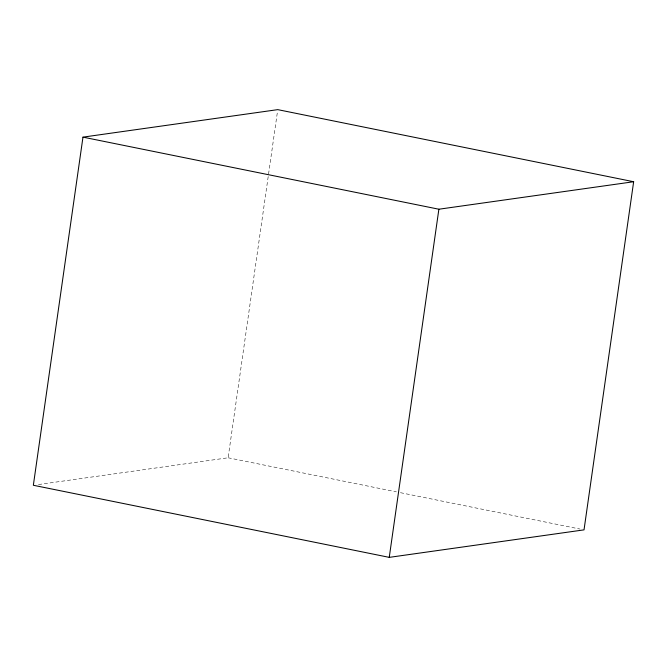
<?xml version="1.0" encoding="UTF-8"?>
<svg xmlns="http://www.w3.org/2000/svg" width="667" height="667" viewBox="0 0 667 667"><rect width="100%" height="100%" fill="white"/><g stroke="black" fill="none" stroke-linecap="round" stroke-linejoin="round"><path stroke-width="0.5" stroke-dasharray="3.33 2.5" d="M38.503 484.542L228.122 457.779L277.597 110.672M228.122 457.779L396.39 491.862M400.467 492.688L579.948 529.039"/><path stroke-width="1" d="M82.975 137.135L33.35 485.268L389.253 557.362L584.025 529.865L633.65 181.732L277.747 109.638L82.975 137.135L438.878 209.221L633.65 181.732M389.253 557.362L438.878 209.221"/></g></svg>
